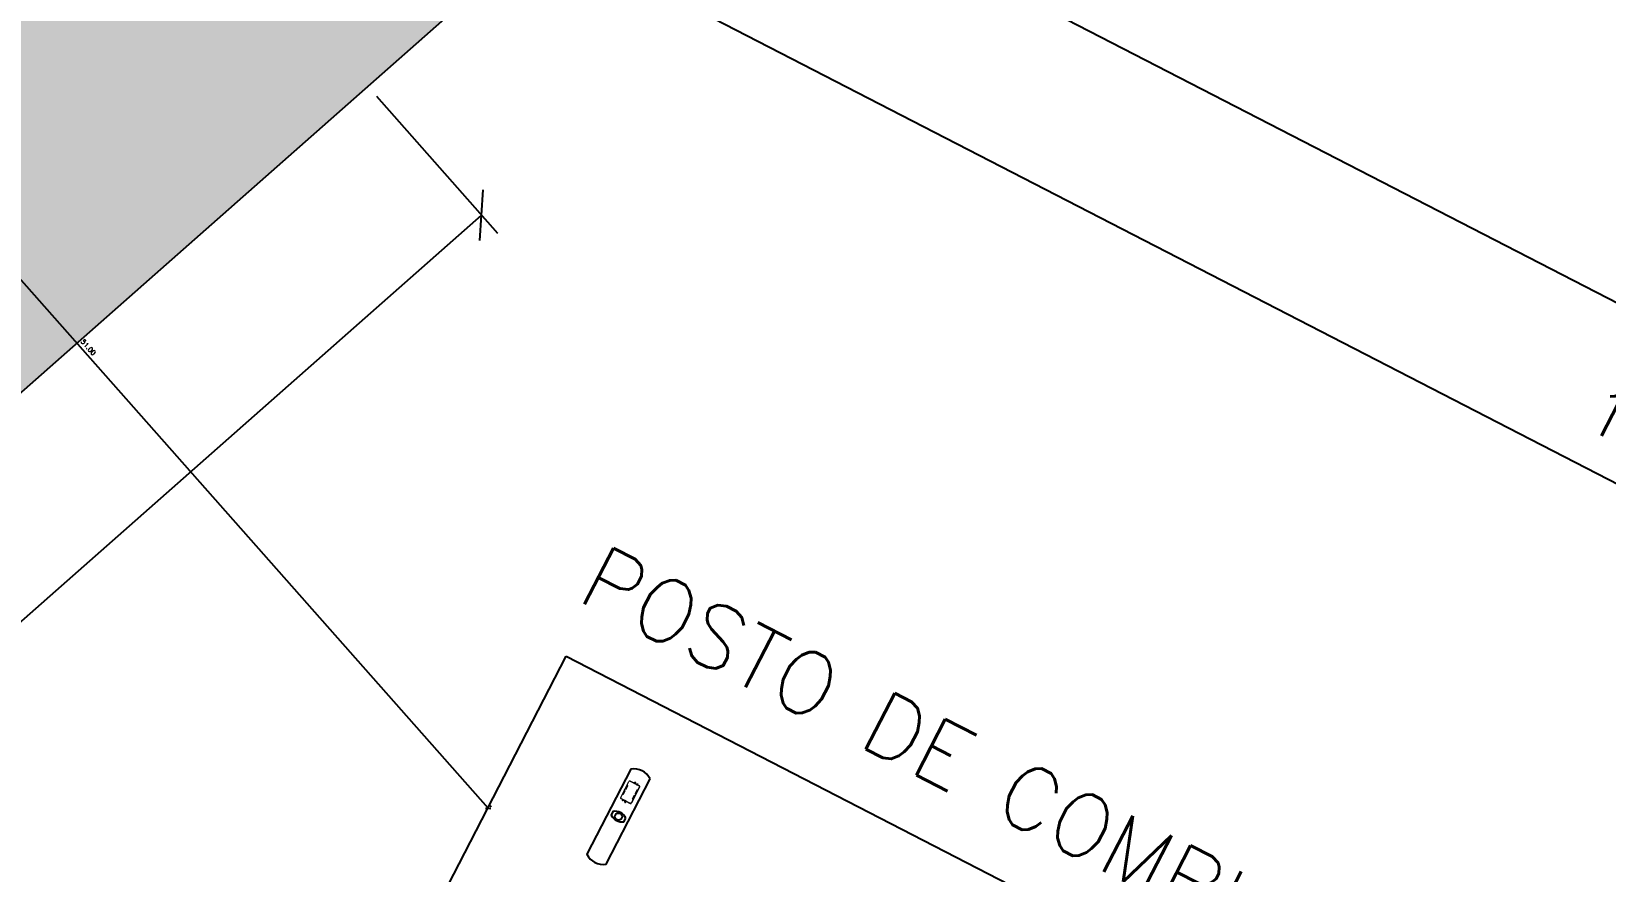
# Model space of a CAD drawing. Header units: millimetres. Extents: x 1111 to 2600, y -509 to -91.
# Drawn here: x 2444.7 to 2510.3, y -198.7 to -163.7 of the extents above; entities that cross this region are included whole.
import ezdxf

# ---------------------------------------------------------------- set-up
doc = ezdxf.new("R2010")
doc.units = ezdxf.units.MM
doc.header["$PDMODE"] = 35
for name, color, linetype in [('ARQ-COTAS', 30, 'Continuous'), ('ARQ-ESTRUTURA', 6, 'Continuous'), ('ARQ-PENA-01', 1, 'Continuous'), ('ARQ-PENA-02', 2, 'Continuous'), ('ARQ-PENA-05', 5, 'Continuous'), ('ARQ-PENA-FINA-CINZA', 8, 'Continuous'), ('ARQ-TEXTO3', 3, 'Continuous'), ('TERRENO', 6, 'Continuous')]:
    doc.layers.add(name, color=color, linetype=linetype)
doc.styles.add('ROMANS', font='romans')
doc.styles.add('Romans_Anot', font='romans.shx')
doc.dimstyles.new('Escala 1-100', dxfattribs={"dimtxt": 0.2, "dimasz": 0.15, "dimexe": 0.1, "dimexo": 0.2, "dimgap": 0.15, "dimtad": 1, "dimzin": 4, "dimdsep": 46, "dimtxsty": 'Romans_Anot', "dimblk": 'OBLIQUE', "dimcen": 0.25, "dimclrd": 256, "dimclre": 256, "dimclrt": 2, "dimadec": 0, "dimazin": 0, "dimtfac": 1, "dimtix": 1, "dimtmove": 2, "dimatfit": 3, "dimfxl": 0, "dimlwd": -1, "dimlwe": -1, "dimarcsym": 0})
doc.dimstyles.new('Escala 1-1000', dxfattribs={"dimscale": 10, "dimtxt": 0.2, "dimasz": 0.15, "dimexe": 0.1, "dimexo": 0.2, "dimgap": 0.15, "dimtad": 1, "dimzin": 4, "dimdsep": 46, "dimtxsty": 'Romans_Anot', "dimblk": 'OBLIQUE', "dimcen": 0.25, "dimclrd": 256, "dimclre": 256, "dimclrt": 2, "dimadec": 0, "dimazin": 0, "dimtfac": 1, "dimtix": 1, "dimtmove": 2, "dimatfit": 3, "dimfxl": 0, "dimlwd": -1, "dimlwe": -1, "dimarcsym": 0})

# ---------------------------------------------------------------- blocks, each defined once
blk = doc.blocks.new('BOMBA SUPERIOR')
at = {"layer": 'ARQ-PENA-FINA-CINZA', "lineweight": 5}
for p, q in [((807.347, 416.101), (807.346, 416.098)), ((807.346, 416.098), (807.346, 416.094)), ((807.346, 416.094), (807.346, 415.654)), ((807.348, 416.105), (807.347, 416.103)), ((807.347, 416.103), (807.347, 416.102)), ((807.347, 416.102), (807.347, 416.101)), ((807.349, 416.108), (807.348, 416.105)), ((807.35, 416.109), (807.349, 416.108)), ((807.351, 416.11), (807.35, 416.109)), ((807.353, 416.112), (807.351, 416.11)), ((807.354, 416.114), (807.353, 416.112)), ((807.355, 416.115), (807.354, 416.114)), ((807.356, 416.116), (807.355, 416.115)), ((807.358, 416.118), (807.356, 416.116)), ((807.36, 416.119), (807.358, 416.118)), ((807.361, 416.12), (807.36, 416.119)), ((807.361, 416.109), (807.36, 416.107)), ((807.36, 416.107), (807.361, 416.104)), ((807.362, 416.12), (807.361, 416.12)), ((807.363, 416.11), (807.361, 416.109)), ((807.361, 416.106), (807.361, 416.107)), ((807.361, 416.107), (807.363, 416.107)), ((807.361, 416.106), (807.361, 416.107)), ((807.363, 416.106), (807.361, 416.106)), ((807.361, 416.104), (807.363, 416.103)), ((807.364, 416.122), (807.362, 416.12)), ((807.365, 416.109), (807.363, 416.11)), ((807.364, 416.109), (807.363, 416.109)), ((807.363, 416.109), (807.363, 416.109)), ((807.363, 416.107), (807.363, 416.109)), ((807.363, 416.109), (807.364, 416.109)), ((807.363, 416.105), (807.363, 416.106)), ((807.363, 416.105), (807.363, 416.105)), ((807.363, 416.105), (807.364, 416.105)), ((807.364, 416.105), (807.363, 416.105)), ((807.363, 416.103), (807.365, 416.104)), ((807.367, 416.123), (807.364, 416.122)), ((807.364, 416.109), (807.364, 416.109)), ((807.364, 416.109), (807.364, 416.107)), ((807.364, 416.107), (807.365, 416.107)), ((807.365, 416.106), (807.364, 416.106)), ((807.364, 416.106), (807.364, 416.105)), ((807.364, 416.105), (807.364, 416.105)), ((807.367, 416.107), (807.365, 416.109)), ((807.365, 416.104), (807.367, 416.107)), ((807.365, 416.107), (807.365, 416.106)), ((807.365, 416.107), (807.365, 416.106)), ((807.368, 416.123), (807.367, 416.123)), ((807.372, 416.123), (807.368, 416.123)), ((807.375, 416.124), (807.372, 416.123)), ((807.376, 416.124), (807.375, 416.124)), ((807.386, 416.124), (807.376, 416.124)), ((807.386, 416.122), (808.126, 416.122)), ((807.387, 416.124), (808.125, 416.124)), ((807.715, 416.107), (807.543, 416.107)), ((807.543, 416.107), (807.543, 416.084)), ((807.715, 416.084), (807.715, 416.107)), ((807.742, 416.125), (807.745, 416.128)), ((807.742, 416.124), (807.745, 416.127)), ((807.743, 416.125), (807.742, 416.125)), ((807.742, 416.125), (807.742, 416.124)), ((807.745, 416.128), (807.767, 416.128)), ((807.745, 416.127), (807.767, 416.127)), ((807.767, 416.128), (807.77, 416.125)), ((807.767, 416.127), (807.77, 416.124)), ((807.77, 416.125), (807.769, 416.125)), ((807.77, 416.124), (807.77, 416.125)), ((807.968, 416.107), (807.797, 416.107)), ((807.797, 416.107), (807.797, 416.084)), ((807.968, 416.084), (807.968, 416.107)), ((808.136, 416.124), (808.126, 416.124)), ((808.137, 416.124), (808.136, 416.124)), ((808.14, 416.123), (808.137, 416.124)), ((808.143, 416.123), (808.14, 416.123)), ((808.144, 416.123), (808.143, 416.123)), ((808.147, 416.122), (808.144, 416.123)), ((808.146, 416.109), (808.145, 416.107)), ((808.145, 416.107), (808.146, 416.104)), ((808.149, 416.11), (808.146, 416.109)), ((808.146, 416.104), (808.149, 416.103)), ((808.15, 416.12), (808.147, 416.122)), ((808.148, 416.107), (808.147, 416.107)), ((808.147, 416.107), (808.147, 416.106)), ((808.147, 416.106), (808.147, 416.107)), ((808.147, 416.106), (808.148, 416.106)), ((808.149, 416.109), (808.148, 416.109)), ((808.148, 416.109), (808.148, 416.109)), ((808.148, 416.109), (808.148, 416.107)), ((808.148, 416.109), (808.149, 416.109)), ((808.148, 416.106), (808.148, 416.105)), ((808.148, 416.105), (808.148, 416.105)), ((808.148, 416.105), (808.149, 416.105)), ((808.149, 416.105), (808.148, 416.105)), ((808.151, 416.109), (808.149, 416.11)), ((808.15, 416.109), (808.149, 416.109)), ((808.149, 416.109), (808.149, 416.107)), ((808.149, 416.107), (808.15, 416.107)), ((808.15, 416.106), (808.149, 416.106)), ((808.149, 416.106), (808.149, 416.105)), ((808.149, 416.105), (808.15, 416.105)), ((808.149, 416.103), (808.151, 416.104)), ((808.151, 416.12), (808.15, 416.12)), ((808.15, 416.106), (808.15, 416.107)), ((808.15, 416.107), (808.15, 416.106)), ((808.152, 416.119), (808.151, 416.12)), ((808.152, 416.107), (808.151, 416.109)), ((808.151, 416.104), (808.152, 416.107)), ((808.154, 416.118), (808.152, 416.119)), ((808.156, 416.116), (808.154, 416.118)), ((808.157, 416.115), (808.156, 416.116)), ((808.158, 416.114), (808.157, 416.115)), ((808.159, 416.112), (808.158, 416.114)), ((808.161, 416.11), (808.159, 416.112)), ((808.162, 416.109), (808.161, 416.11)), ((808.162, 416.108), (808.162, 416.109)), ((808.163, 416.105), (808.162, 416.108)), ((808.164, 416.103), (808.163, 416.105)), ((808.165, 416.102), (808.164, 416.103)), ((808.165, 416.101), (808.165, 416.102)), ((808.165, 416.098), (808.165, 416.101)), ((808.165, 416.095), (808.165, 416.098)), ((808.166, 416.094), (808.165, 416.095)), ((808.166, 415.654), (808.166, 416.094)), ((807.283, 415.897), (807.282, 415.896)), ((807.282, 415.896), (807.282, 415.852)), ((807.283, 415.895), (807.282, 415.896)), ((807.282, 415.876), (807.283, 415.877)), ((807.282, 415.872), (807.283, 415.87)), ((807.282, 415.852), (807.283, 415.853)), ((807.282, 415.852), (807.283, 415.851)), ((807.32, 415.895), (807.283, 415.897)), ((807.283, 415.897), (807.283, 415.897)), ((807.32, 415.893), (807.283, 415.895)), ((807.283, 415.895), (807.283, 415.895)), ((807.283, 415.877), (807.283, 415.877)), ((807.283, 415.877), (807.31, 415.877)), ((807.283, 415.87), (807.283, 415.87)), ((807.283, 415.87), (807.31, 415.87)), ((807.283, 415.853), (807.32, 415.855)), ((807.283, 415.853), (807.283, 415.853)), ((807.283, 415.851), (807.32, 415.852)), ((807.283, 415.851), (807.283, 415.851)), ((807.295, 415.988), (807.296, 415.994)), ((807.296, 415.982), (807.295, 415.988)), ((807.295, 415.874), (807.295, 415.875)), ((807.295, 415.875), (807.311, 415.875)), ((807.295, 415.873), (807.295, 415.874)), ((807.311, 415.873), (807.295, 415.873)), ((807.295, 415.873), (807.295, 415.873)), ((807.295, 415.873), (807.295, 415.873)), ((807.296, 415.994), (807.3, 415.998)), ((807.3, 415.978), (807.296, 415.982)), ((807.3, 415.998), (807.304, 416.002)), ((807.304, 415.974), (807.3, 415.978)), ((807.304, 416.002), (807.31, 416.003)), ((807.31, 415.973), (807.304, 415.974)), ((807.31, 416.003), (807.327, 416.003)), ((807.327, 415.973), (807.31, 415.973)), ((807.321, 415.88), (807.312, 415.879)), ((807.312, 415.879), (807.312, 415.869)), ((807.312, 415.869), (807.312, 415.879)), ((807.312, 415.878), (807.312, 415.878)), ((807.312, 415.878), (807.312, 415.877)), ((807.312, 415.875), (807.312, 415.874)), ((807.312, 415.873), (807.312, 415.873)), ((807.312, 415.87), (807.312, 415.87)), ((807.312, 415.87), (807.312, 415.869)), ((807.312, 415.869), (807.313, 415.869)), ((807.321, 415.867), (807.312, 415.869)), ((807.321, 415.907), (807.32, 415.906)), ((807.32, 415.906), (807.321, 415.906)), ((807.32, 415.906), (807.32, 415.89)), ((807.32, 415.904), (807.32, 415.903)), ((807.321, 415.903), (807.32, 415.903)), ((807.32, 415.903), (807.321, 415.903)), ((807.321, 415.895), (807.32, 415.895)), ((807.32, 415.895), (807.321, 415.895)), ((807.32, 415.89), (807.321, 415.89)), ((807.321, 415.859), (807.32, 415.859)), ((807.32, 415.859), (807.32, 415.842)), ((807.32, 415.852), (807.32, 415.853)), ((807.32, 415.853), (807.321, 415.853)), ((807.321, 415.852), (807.32, 415.852)), ((807.321, 415.845), (807.32, 415.844)), ((807.32, 415.844), (807.321, 415.844)), ((807.32, 415.842), (807.32, 415.841)), ((807.32, 415.841), (807.321, 415.841)), ((807.323, 415.907), (807.321, 415.907)), ((807.321, 415.907), (807.321, 415.907)), ((807.321, 415.903), (807.321, 415.903)), ((807.321, 415.899), (807.322, 415.901)), ((807.321, 415.897), (807.321, 415.899)), ((807.321, 415.892), (807.321, 415.897)), ((807.321, 415.896), (807.321, 415.895)), ((807.321, 415.856), (807.321, 415.892)), ((807.321, 415.851), (807.321, 415.856)), ((807.321, 415.848), (807.321, 415.851)), ((807.322, 415.846), (807.321, 415.848)), ((807.321, 415.841), (807.321, 415.84)), ((807.321, 415.84), (807.322, 415.84)), ((807.322, 415.907), (807.342, 415.907)), ((807.322, 415.903), (807.323, 415.905)), ((807.322, 415.901), (807.322, 415.903)), ((807.322, 415.844), (807.322, 415.846)), ((807.323, 415.843), (807.322, 415.844)), ((807.342, 415.84), (807.322, 415.84)), ((807.322, 415.84), (807.323, 415.84)), ((807.323, 415.905), (807.324, 415.906)), ((807.323, 415.905), (807.323, 415.905)), ((807.323, 415.842), (807.323, 415.843)), ((807.324, 415.842), (807.323, 415.842)), ((807.324, 415.906), (807.342, 415.906)), ((807.342, 415.841), (807.324, 415.842)), ((807.327, 416.013), (807.327, 415.964)), ((807.346, 416.013), (807.327, 416.013)), ((807.327, 415.964), (807.346, 415.964)), ((807.346, 415.91), (807.338, 415.91)), ((807.338, 415.91), (807.338, 415.837)), ((807.338, 415.837), (807.346, 415.837)), ((807.343, 415.909), (807.342, 415.908)), ((807.342, 415.908), (807.342, 415.839)), ((807.342, 415.907), (807.342, 415.907)), ((807.342, 415.907), (807.342, 415.907)), ((807.342, 415.906), (807.342, 415.907)), ((807.342, 415.906), (807.342, 415.906)), ((807.342, 415.841), (807.342, 415.841)), ((807.342, 415.84), (807.342, 415.84)), ((807.342, 415.839), (807.342, 415.839)), ((807.342, 415.839), (807.343, 415.839)), ((807.344, 415.909), (807.343, 415.909)), ((807.343, 415.839), (807.344, 415.839)), ((807.344, 415.839), (807.344, 415.909)), ((807.344, 415.909), (807.346, 415.909)), ((807.344, 415.839), (807.346, 415.839)), ((807.346, 416.083), (807.346, 416.084)), ((807.346, 416.084), (807.348, 416.084)), ((807.347, 416.083), (807.346, 416.083)), ((807.346, 415.964), (807.346, 416.013)), ((807.346, 415.822), (807.346, 415.925)), ((807.346, 415.837), (807.346, 415.91)), ((807.346, 415.839), (807.346, 415.909)), ((807.346, 415.909), (807.346, 415.839)), ((807.346, 415.839), (807.346, 415.839)), ((807.346, 415.664), (807.346, 415.665)), ((807.346, 415.665), (807.347, 415.665)), ((807.348, 415.664), (807.346, 415.664)), ((807.346, 415.654), (807.346, 415.651)), ((807.346, 415.651), (807.347, 415.647)), ((807.347, 415.647), (807.347, 415.646)), ((807.347, 415.646), (807.348, 415.642)), ((807.348, 416.084), (807.348, 415.664)), ((807.348, 415.642), (807.35, 415.639)), ((807.35, 415.639), (807.351, 415.638)), ((807.351, 415.638), (807.353, 415.634)), ((807.353, 415.634), (807.355, 415.632)), ((807.355, 415.632), (807.357, 415.631)), ((807.358, 415.643), (807.357, 415.641)), ((807.357, 415.641), (807.358, 415.639)), ((807.357, 415.631), (807.36, 415.628)), ((807.36, 415.645), (807.358, 415.641)), ((807.36, 415.645), (807.358, 415.643)), ((807.358, 415.641), (807.36, 415.637)), ((807.358, 415.639), (807.36, 415.637)), ((807.361, 415.646), (807.36, 415.645)), ((807.363, 415.646), (807.36, 415.645)), ((807.361, 415.643), (807.36, 415.641)), ((807.36, 415.641), (807.361, 415.638)), ((807.36, 415.637), (807.361, 415.636)), ((807.36, 415.637), (807.363, 415.635)), ((807.36, 415.628), (807.361, 415.627)), ((807.363, 415.646), (807.361, 415.646)), ((807.363, 415.645), (807.361, 415.643)), ((807.361, 415.64), (807.361, 415.641)), ((807.361, 415.641), (807.363, 415.641)), ((807.361, 415.64), (807.361, 415.641)), ((807.363, 415.64), (807.361, 415.64)), ((807.361, 415.638), (807.363, 415.637)), ((807.361, 415.636), (807.363, 415.635)), ((807.361, 415.627), (807.364, 415.626)), ((807.367, 415.645), (807.363, 415.646)), ((807.367, 415.645), (807.363, 415.646)), ((807.365, 415.643), (807.363, 415.645)), ((807.363, 415.641), (807.363, 415.643)), ((807.363, 415.643), (807.364, 415.643)), ((807.364, 415.642), (807.363, 415.642)), ((807.363, 415.642), (807.363, 415.642)), ((807.363, 415.639), (807.363, 415.64)), ((807.363, 415.639), (807.363, 415.639)), ((807.363, 415.639), (807.364, 415.639)), ((807.364, 415.639), (807.363, 415.639)), ((807.363, 415.637), (807.365, 415.638)), ((807.363, 415.635), (807.367, 415.637)), ((807.363, 415.635), (807.367, 415.637)), ((807.364, 415.643), (807.364, 415.641)), ((807.364, 415.642), (807.364, 415.642)), ((807.364, 415.641), (807.365, 415.641)), ((807.365, 415.64), (807.364, 415.64)), ((807.364, 415.64), (807.364, 415.639)), ((807.364, 415.639), (807.364, 415.639)), ((807.364, 415.626), (807.368, 415.625)), ((807.367, 415.641), (807.365, 415.643)), ((807.365, 415.638), (807.367, 415.641)), ((807.365, 415.641), (807.365, 415.64)), ((807.365, 415.641), (807.365, 415.64)), ((807.368, 415.641), (807.367, 415.645)), ((807.368, 415.643), (807.367, 415.645)), ((807.367, 415.637), (807.368, 415.641)), ((807.367, 415.637), (807.368, 415.639)), ((807.369, 415.641), (807.368, 415.643)), ((807.368, 415.639), (807.369, 415.641)), ((807.368, 415.625), (807.369, 415.625)), ((807.369, 415.625), (807.374, 415.624)), ((807.374, 415.624), (807.376, 415.624)), ((807.376, 415.624), (807.386, 415.624)), ((807.386, 415.624), (807.386, 415.626)), ((807.386, 415.626), (808.126, 415.626)), ((807.386, 415.624), (807.387, 415.624)), ((807.387, 415.624), (807.386, 415.624)), ((808.125, 415.624), (807.387, 415.624)), ((807.387, 415.624), (807.388, 415.624)), ((807.543, 416.084), (807.715, 416.084)), ((807.716, 415.663), (807.544, 415.663)), ((807.544, 415.663), (807.544, 415.64)), ((807.544, 415.64), (807.716, 415.64)), ((807.716, 415.64), (807.716, 415.663)), ((807.742, 415.623), (807.742, 415.624)), ((807.742, 415.624), (807.745, 415.62)), ((807.745, 415.619), (807.742, 415.623)), ((807.742, 415.623), (807.743, 415.623)), ((807.745, 415.62), (807.767, 415.62)), ((807.767, 415.619), (807.745, 415.619)), ((807.767, 415.62), (807.77, 415.624)), ((807.77, 415.623), (807.767, 415.619)), ((807.77, 415.623), (807.769, 415.623)), ((807.77, 415.624), (807.77, 415.623)), ((807.968, 415.663), (807.796, 415.663)), ((807.796, 415.663), (807.796, 415.64)), ((807.796, 415.64), (807.968, 415.64)), ((807.797, 416.084), (807.968, 416.084)), ((807.968, 415.64), (807.968, 415.663)), ((808.125, 415.624), (808.125, 415.624)), ((808.125, 415.624), (808.136, 415.624)), ((808.126, 415.624), (808.125, 415.624)), ((808.126, 415.626), (808.126, 415.624)), ((808.136, 415.624), (808.138, 415.624)), ((808.138, 415.624), (808.142, 415.625)), ((808.142, 415.625), (808.144, 415.625)), ((808.145, 415.645), (808.143, 415.641)), ((808.145, 415.645), (808.143, 415.643)), ((808.143, 415.643), (808.143, 415.641)), ((808.143, 415.641), (808.145, 415.637)), ((808.143, 415.641), (808.143, 415.639)), ((808.143, 415.639), (808.145, 415.637)), ((808.147, 415.646), (808.144, 415.646)), ((808.144, 415.646), (808.144, 415.641)), ((808.144, 415.641), (808.147, 415.641)), ((808.144, 415.625), (808.147, 415.626)), ((808.146, 415.646), (808.145, 415.645)), ((808.149, 415.646), (808.145, 415.645)), ((808.146, 415.643), (808.145, 415.641)), ((808.145, 415.641), (808.146, 415.638)), ((808.145, 415.637), (808.146, 415.636)), ((808.145, 415.637), (808.149, 415.635)), ((808.149, 415.646), (808.146, 415.646)), ((808.149, 415.645), (808.146, 415.643)), ((808.146, 415.638), (808.149, 415.637)), ((808.146, 415.636), (808.149, 415.635)), ((808.147, 415.641), (808.147, 415.646)), ((808.147, 415.641), (808.147, 415.64)), ((808.147, 415.64), (808.147, 415.641)), ((808.147, 415.641), (808.148, 415.641)), ((808.147, 415.64), (808.148, 415.64)), ((808.147, 415.626), (808.15, 415.627)), ((808.148, 415.641), (808.148, 415.643)), ((808.148, 415.643), (808.149, 415.643)), ((808.149, 415.642), (808.148, 415.642)), ((808.148, 415.642), (808.148, 415.642)), ((808.148, 415.64), (808.148, 415.639)), ((808.148, 415.639), (808.148, 415.639)), ((808.148, 415.639), (808.149, 415.639)), ((808.149, 415.639), (808.148, 415.639)), ((808.152, 415.645), (808.149, 415.646)), ((808.152, 415.645), (808.149, 415.646)), ((808.151, 415.643), (808.149, 415.645)), ((808.149, 415.643), (808.149, 415.641)), ((808.15, 415.642), (808.149, 415.642)), ((808.149, 415.641), (808.15, 415.641)), ((808.15, 415.64), (808.149, 415.64)), ((808.149, 415.64), (808.149, 415.639)), ((808.149, 415.639), (808.15, 415.639)), ((808.149, 415.637), (808.151, 415.638)), ((808.149, 415.635), (808.152, 415.637)), ((808.149, 415.635), (808.152, 415.637)), ((808.15, 415.64), (808.15, 415.641)), ((808.15, 415.641), (808.15, 415.64)), ((808.15, 415.627), (808.152, 415.628)), ((808.152, 415.641), (808.151, 415.643)), ((808.151, 415.638), (808.152, 415.641)), ((808.154, 415.641), (808.152, 415.645)), ((808.154, 415.643), (808.152, 415.645)), ((808.152, 415.637), (808.154, 415.641)), ((808.152, 415.637), (808.154, 415.639)), ((808.152, 415.628), (808.155, 415.631)), ((808.154, 415.641), (808.154, 415.643)), ((808.154, 415.639), (808.154, 415.641)), ((808.155, 415.631), (808.157, 415.632)), ((808.157, 415.632), (808.158, 415.634)), ((808.158, 415.634), (808.161, 415.638)), ((808.161, 415.638), (808.162, 415.639)), ((808.162, 415.639), (808.163, 415.642)), ((808.163, 415.642), (808.165, 415.646)), ((808.164, 415.664), (808.164, 416.084)), ((808.164, 416.084), (808.166, 416.084)), ((808.166, 415.664), (808.164, 415.664)), ((808.165, 416.084), (808.165, 416.083)), ((808.165, 416.083), (808.166, 416.083)), ((808.166, 415.665), (808.165, 415.665)), ((808.165, 415.665), (808.165, 415.664)), ((808.165, 415.651), (808.166, 415.654)), ((808.165, 415.647), (808.165, 415.651)), ((808.165, 415.646), (808.165, 415.647)), ((808.166, 415.822), (808.166, 415.925)), ((808.166, 415.837), (808.166, 415.91)), ((808.166, 415.91), (808.173, 415.91)), ((808.166, 415.839), (808.166, 415.909)), ((808.166, 415.909), (808.166, 415.839)), ((808.167, 415.909), (808.166, 415.909)), ((808.167, 415.839), (808.166, 415.839)), ((808.166, 415.839), (808.166, 415.839)), ((808.173, 415.837), (808.166, 415.837)), ((808.184, 415.784), (808.166, 415.784)), ((808.166, 415.784), (808.166, 415.734)), ((808.166, 415.734), (808.184, 415.734)), ((808.167, 415.909), (808.168, 415.909)), ((808.167, 415.839), (808.167, 415.909)), ((808.168, 415.839), (808.167, 415.839)), ((808.168, 415.909), (808.169, 415.908)), ((808.169, 415.839), (808.168, 415.839)), ((808.169, 415.908), (808.169, 415.839)), ((808.17, 415.907), (808.169, 415.907)), ((808.169, 415.906), (808.169, 415.907)), ((808.17, 415.906), (808.169, 415.906)), ((808.169, 415.841), (808.17, 415.841)), ((808.169, 415.84), (808.17, 415.84)), ((808.169, 415.839), (808.169, 415.839)), ((808.19, 415.907), (808.17, 415.907)), ((808.17, 415.907), (808.17, 415.907)), ((808.188, 415.906), (808.17, 415.906)), ((808.17, 415.841), (808.188, 415.842)), ((808.17, 415.84), (808.19, 415.84)), ((808.173, 415.91), (808.173, 415.837)), ((808.184, 415.734), (808.184, 415.784)), ((808.184, 415.774), (808.201, 415.774)), ((808.201, 415.745), (808.184, 415.745)), ((808.188, 415.907), (808.19, 415.907)), ((808.188, 415.905), (808.188, 415.906)), ((808.189, 415.905), (808.188, 415.905)), ((808.188, 415.842), (808.189, 415.843)), ((808.188, 415.842), (808.188, 415.842)), ((808.19, 415.84), (808.188, 415.84)), ((808.19, 415.903), (808.189, 415.905)), ((808.189, 415.844), (808.19, 415.846)), ((808.189, 415.843), (808.189, 415.844)), ((808.19, 415.907), (808.191, 415.907)), ((808.19, 415.901), (808.19, 415.903)), ((808.19, 415.899), (808.19, 415.901)), ((808.191, 415.897), (808.19, 415.899)), ((808.19, 415.848), (808.191, 415.851)), ((808.19, 415.846), (808.19, 415.848)), ((808.191, 415.841), (808.19, 415.84)), ((808.19, 415.84), (808.19, 415.84)), ((808.191, 415.907), (808.192, 415.906)), ((808.191, 415.903), (808.192, 415.903)), ((808.192, 415.903), (808.191, 415.903)), ((808.191, 415.892), (808.191, 415.897)), ((808.191, 415.896), (808.191, 415.895)), ((808.191, 415.895), (808.192, 415.895)), ((808.191, 415.856), (808.191, 415.892)), ((808.192, 415.89), (808.191, 415.89)), ((808.191, 415.88), (808.199, 415.879)), ((808.191, 415.867), (808.199, 415.869)), ((808.191, 415.859), (808.192, 415.859)), ((808.191, 415.851), (808.191, 415.856)), ((808.191, 415.852), (808.192, 415.852)), ((808.191, 415.845), (808.192, 415.844)), ((808.192, 415.841), (808.191, 415.841)), ((808.192, 415.906), (808.192, 415.906)), ((808.192, 415.906), (808.192, 415.89)), ((808.192, 415.904), (808.192, 415.903)), ((808.192, 415.903), (808.192, 415.903)), ((808.192, 415.895), (808.228, 415.897)), ((808.192, 415.893), (808.228, 415.895)), ((808.192, 415.895), (808.192, 415.895)), ((808.192, 415.859), (808.192, 415.842)), ((808.228, 415.853), (808.192, 415.855)), ((808.192, 415.852), (808.192, 415.853)), ((808.192, 415.853), (808.192, 415.853)), ((808.192, 415.852), (808.228, 415.851)), ((808.192, 415.844), (808.192, 415.844)), ((808.192, 415.842), (808.192, 415.841)), ((808.199, 415.879), (808.199, 415.869)), ((808.199, 415.869), (808.199, 415.879)), ((808.2, 415.878), (808.199, 415.877)), ((808.199, 415.877), (808.199, 415.877)), ((808.199, 415.875), (808.2, 415.874)), ((808.2, 415.873), (808.199, 415.873)), ((808.199, 415.873), (808.199, 415.873)), ((808.199, 415.87), (808.199, 415.87)), ((808.199, 415.87), (808.2, 415.87)), ((808.199, 415.869), (808.2, 415.869)), ((808.2, 415.878), (808.2, 415.878)), ((808.216, 415.875), (808.2, 415.875)), ((808.2, 415.873), (808.216, 415.873)), ((808.2, 415.87), (808.2, 415.869)), ((808.228, 415.877), (808.201, 415.877)), ((808.228, 415.87), (808.201, 415.87)), ((808.201, 415.774), (808.207, 415.773)), ((808.207, 415.746), (808.201, 415.745)), ((808.207, 415.773), (808.212, 415.77)), ((808.212, 415.749), (808.207, 415.746)), ((808.212, 415.77), (808.215, 415.765)), ((808.215, 415.754), (808.212, 415.749)), ((808.215, 415.765), (808.216, 415.76)), ((808.216, 415.76), (808.215, 415.754)), ((808.217, 415.874), (808.216, 415.875)), ((808.216, 415.873), (808.216, 415.873)), ((808.216, 415.873), (808.217, 415.873)), ((808.217, 415.873), (808.217, 415.874)), ((808.228, 415.897), (808.229, 415.897)), ((808.228, 415.895), (808.229, 415.895)), ((808.229, 415.877), (808.228, 415.877)), ((808.229, 415.87), (808.228, 415.87)), ((808.229, 415.853), (808.228, 415.853)), ((808.228, 415.851), (808.229, 415.851)), ((808.229, 415.897), (808.23, 415.896)), ((808.229, 415.895), (808.23, 415.896)), ((808.23, 415.876), (808.229, 415.877)), ((808.23, 415.872), (808.229, 415.87)), ((808.23, 415.852), (808.229, 415.853)), ((808.229, 415.851), (808.23, 415.852)), ((808.23, 415.896), (808.23, 415.852))]:
    blk.add_line(p, q, dxfattribs=at)
for centre, radius in [((807.363, 416.107), 0.00513), ((807.363, 416.107), 0.00546), ((808.148, 416.107), 0.00513), ((808.149, 416.107), 0.00546)]:
    blk.add_circle(centre, radius, dxfattribs=at)
blk = doc.blocks.new('_Oblique')
at = {"color": 0, "linetype": 'ByBlock', "lineweight": -2}
blk.add_line((-0.5, -0.5), (0.5, 0.5), dxfattribs=at)
blk = doc.blocks.new('*D413')
at = {"layer": 'ARQ-COTAS', "transparency": 16777216}
for p, q in [((2459.061, -166.346), (2464.108, -172.063)), ((2388.48, -237.495), (2463.446, -171.313)), ((2384.095, -232.528), (2389.142, -238.245))]:
    blk.add_line(p, q, dxfattribs=at)
at = {"layer": 'DEFPOINTS', "color": 0, "transparency": 16777216}
for p in [(2457.737, -164.846), (2463.446, -171.313), (2382.771, -231.028)]:
    blk.add_point(p, dxfattribs=at)
at = {"layer": 'ARQ-COTAS', "transparency": 16777216, "xscale": 1.5, "yscale": 1.5, "zscale": 1.5}
for p, rotation in [((2463.446, -171.313), 41.43890348108829), ((2388.48, -237.495), 221.4389034810883)]:
    blk.add_blockref('_Oblique', p, dxfattribs=dict(at, rotation=rotation))
at = {"layer": 'ARQ-COTAS', "color": 2, "transparency": 16777216, "insert": (2424.309, -202.53), "char_height": 2, "attachment_point": 5, "rotation": 41.4389, "style": 'Romans_Anot'}
blk.add_mtext('100.00', dxfattribs=at)
blk = doc.blocks.new('*D420')
at = {"layer": 'ARQ-COTAS', "transparency": 16777216}
for p, q in [((2470.532, -156.469), (2467.911, -161.553)), ((2557.257, -206.478), (2468.369, -160.664)), ((2559.42, -202.283), (2556.799, -207.367))]:
    blk.add_line(p, q, dxfattribs=at)
at = {"layer": 'DEFPOINTS', "color": 0, "transparency": 16777216}
for p in [(2471.448, -154.691), (2468.369, -160.664), (2560.336, -200.505)]:
    blk.add_point(p, dxfattribs=at)
at = {"layer": 'ARQ-COTAS', "transparency": 16777216, "xscale": 1.5, "yscale": 1.5, "zscale": 1.5}
for p, rotation in [((2468.369, -160.664), 152.7326999569333), ((2557.257, -206.478), 332.7326999569333)]:
    blk.add_blockref('_Oblique', p, dxfattribs=dict(at, rotation=rotation))
at = {"layer": 'ARQ-COTAS', "color": 2, "transparency": 16777216, "insert": (2513.959, -181.349), "char_height": 2, "attachment_point": 5, "rotation": 332.7327, "style": 'Romans_Anot'}
blk.add_mtext('100.00', dxfattribs=at)
blk = doc.blocks.new('*D432')
at = {"layer": 'ARQ-COTAS', "transparency": 16777216}
for p, q in [((2429.863, -158.055), (2429.938, -157.989)), ((2463.724, -196.052), (2430.013, -157.922)), ((2463.846, -195.944), (2463.799, -195.986))]:
    blk.add_line(p, q, dxfattribs=at)
at = {"layer": 'DEFPOINTS', "color": 0, "transparency": 16777216}
for p in [(2430.013, -157.922), (2430.013, -157.922), (2463.697, -196.077)]:
    blk.add_point(p, dxfattribs=at)
at = {"layer": 'ARQ-COTAS', "transparency": 16777216, "xscale": 0.15, "yscale": 0.15, "zscale": 0.15}
for p, rotation in [((2430.013, -157.922), 131.4803139421148), ((2463.724, -196.052), 311.4803139421149)]:
    blk.add_blockref('_Oblique', p, dxfattribs=dict(at, rotation=rotation))
at = {"layer": 'ARQ-COTAS', "color": 2, "transparency": 16777216, "insert": (2447.056, -176.822), "char_height": 0.2, "attachment_point": 5, "rotation": 311.48031, "style": 'Romans_Anot'}
blk.add_mtext('51.00', dxfattribs=at)

msp = doc.modelspace()

# ---------------------------------------------------------------- hatches: boundary and pattern name
h = msp.add_hatch()
h.set_pattern_fill('DOTS', color=256, scale=2, angle=-0.00936, style=0)
h.set_pattern_definition([(359.990636837, (-271828.793, -9582759.5487), (1.588018831, 3.1747405315), [0, -3.175])])
h.paths.add_polyline_path([(2299.674, -306.337), (2299.678, -280.989), (2515.422, -90.525), (2544.125, -90.529)])
h.paths.add_polyline_path([(2299.681, -264.979), (2299.689, -212.948), (2438.376, -90.512), (2497.293, -90.522)])

# ---------------------------------------------------------------- linework, layer by layer
at = {"layer": 'ARQ-ESTRUTURA', "color": 8}
msp.add_lwpolyline([(2469.462, -196.459, 0.333333), (2468.928, -196.184), (2468.85, -196.337, 0.333333), (2469.383, -196.612)], format="xyb", close=True, dxfattribs=at)
msp.add_circle((2469.156, -196.398), 0.15, dxfattribs=at)
msp.add_circle((2469.156, -196.398), 0.15, dxfattribs=at)
at = {"layer": 'ARQ-PENA-01', "color": 8}
for p, q in [((2457.816, -207.485), (2466.979, -189.708)), ((2466.979, -189.708), (2495.423, -204.368))]:
    msp.add_line(p, q, dxfattribs=at)
at = {"layer": 'ARQ-PENA-02', "color": 8}
msp.add_lwpolyline([(2470.472, -194.827, 0.333333), (2469.672, -194.414), (2467.839, -197.97, 0.333333), (2468.639, -198.382)], format="xyb", close=True, dxfattribs=at)
at = {"layer": 'ARQ-PENA-05'}
msp.add_line((2299.674, -306.337), (2544.125, -90.529), dxfattribs=at)
at = {"layer": 'TERRENO'}
for p, q in [((2396.482, -220.873), (2471.448, -154.691)), ((2471.448, -154.691), (2560.336, -200.505))]:
    msp.add_line(p, q, dxfattribs=at)

# ---------------------------------------------------------------- block references
at = {"color": 8, "rotation": 62.73269995827511}
msp.add_blockref('BOMBA SUPERIOR', (2469.237, -1103.909), dxfattribs=at)

# ---------------------------------------------------------------- texts
at = {"layer": 'ARQ-TEXTO3', "insert": (2487.596, -196.29), "char_height": 2.6325, "width": 50.04383, "attachment_point": 5, "rotation": 332.7327, "style": 'ROMANS'}
msp.add_mtext('POSTO DE COMBUSTÍVEIS', dxfattribs=at)

# ---------------------------------------------------------------- dimensions: what is measured, and where the dimension line sits
at = {"layer": 'ARQ-COTAS'}
for p1, p2, distance, picture, middle in [((2560.336, -200.505), (2471.448, -154.691), 6.72, '*D420', (2513.959, -181.349)), ((2382.771, -231.028), (2457.737, -164.846), -8.626, '*D413', (2424.309, -202.53))]:
    dim = msp.add_aligned_dim(p1=p1, p2=p2, distance=distance, dimstyle='Escala 1-1000', dxfattribs=at)
    dim.commit()
    dim.dimension.update_dxf_attribs({"geometry": picture, "text_midpoint": middle})
dim = msp.add_linear_dim(base=(2430.013, -157.922), p1=(2463.697, -196.077), p2=(2430.013, -157.922), angle=131.48031, text='51.00', dimstyle='Escala 1-100', dxfattribs=at)
dim.commit()
dim.dimension.update_dxf_attribs({"geometry": '*D432', "text_midpoint": (2447.056, -176.822)})

doc.saveas('drawing.dxf')
